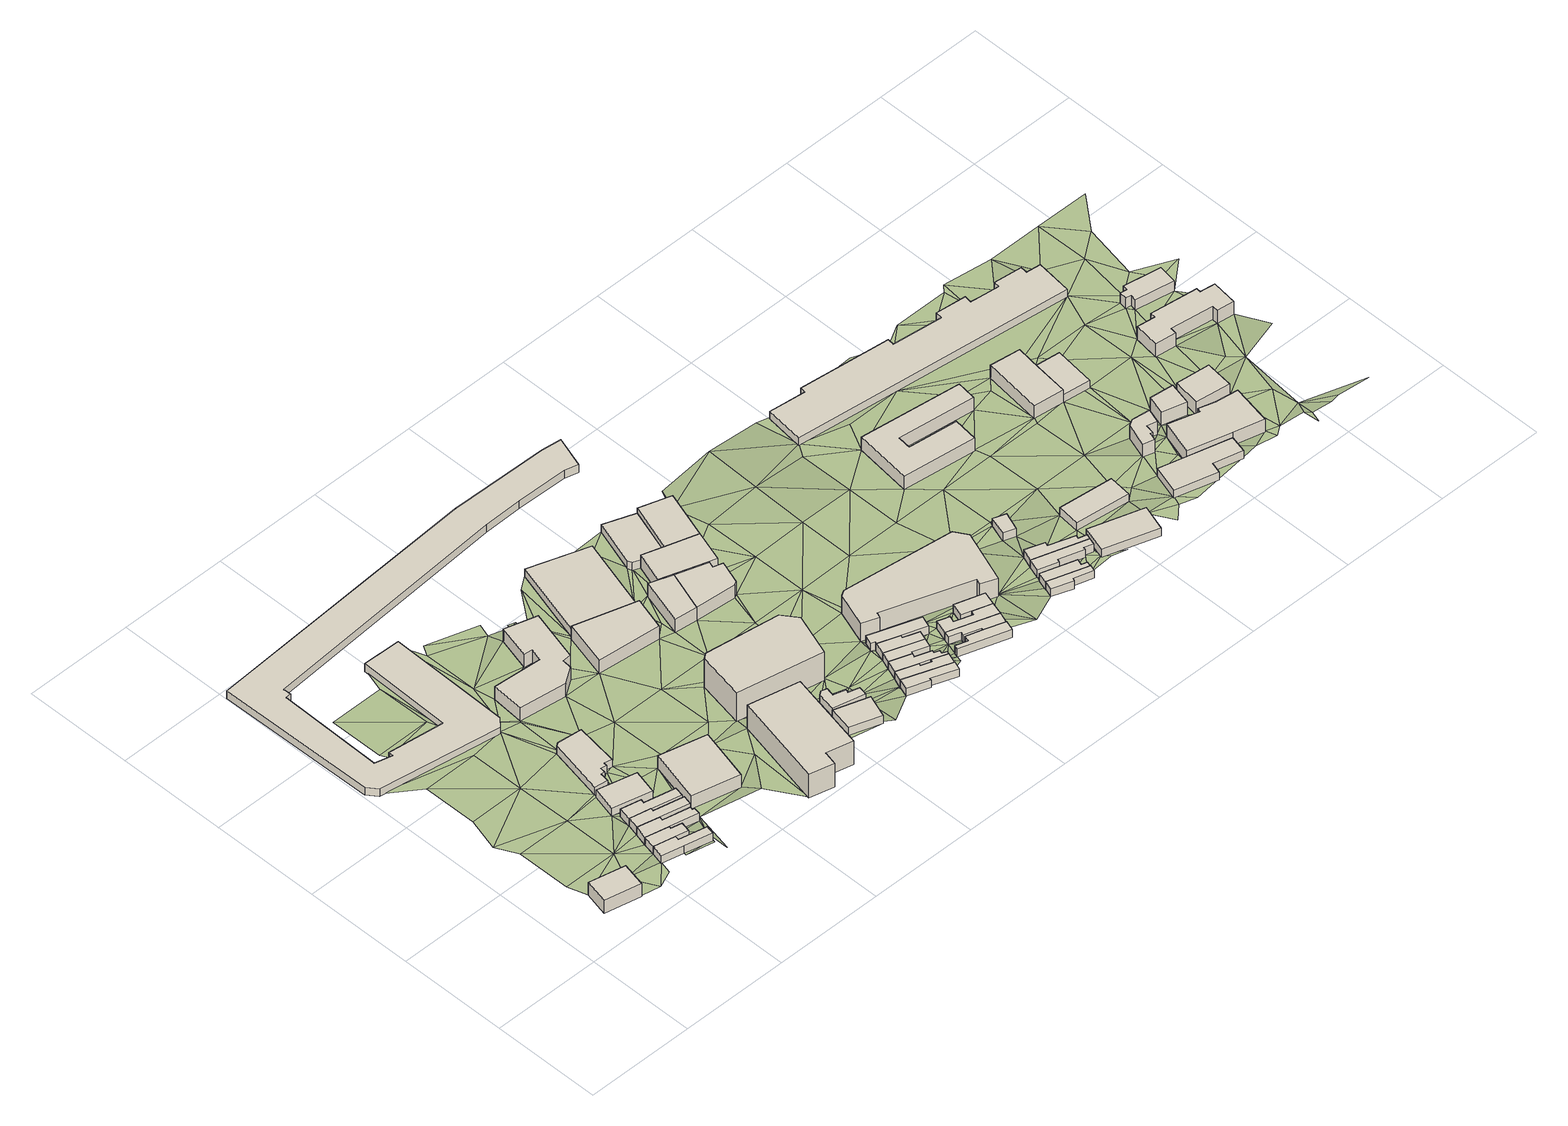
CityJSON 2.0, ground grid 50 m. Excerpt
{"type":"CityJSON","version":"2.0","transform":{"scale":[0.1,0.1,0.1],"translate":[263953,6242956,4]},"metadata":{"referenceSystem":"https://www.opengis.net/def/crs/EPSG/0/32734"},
"CityObjects":{
"building1":{"type":"Building","attributes":{"address":"16 Sussex Street Woodstock Cape Town","building":"yes","building:levels":2,"building_height":6.9,"plus_code":"4FRW3CFW+3MX","ground_height":6.9,"roof_height":13.8},"geometry":[{"type":"Solid","lod":"1","boundaries":[[[[0,1,2,3]],[[1,4,5,2]],[[4,6,7,5]],[[6,0,3,7]],[[3,2,5,7]],[[6,4,1,0]]]]}]},
"building2":{"type":"Building","attributes":{"address":"11 Sussex Street Woodstock Cape Town","building":"house","building:levels":1,"building_height":4.1,"plus_code":"4FRW3CFW+4RH","ground_height":6.93,"roof_height":11.03},"geometry":[{"type":"Solid","lod":"1","boundaries":[[[[8,9,10,11]],[[9,12,13,10]],[[12,14,15,13]],[[14,16,17,15]],[[16,18,19,17]],[[18,20,21,19]],[[20,8,11,21]],[[11,10,13,15,17,19,21]],[[20,18,16,14,12,9,8]]]]}]},
"building3":{"type":"Building","attributes":{"address":"13 Sussex Street Woodstock Cape Town","building":"house","building:levels":1,"building_height":4.1,"plus_code":"4FRW3CFW+3RW","ground_height":6.93,"roof_height":11.03},"geometry":[{"type":"Solid","lod":"1","boundaries":[[[[22,23,24,25]],[[23,26,27,24]],[[26,28,29,27]],[[28,30,31,29]],[[30,9,10,31]],[[9,8,11,10]],[[8,22,25,11]],[[25,24,27,29,31,10,11]],[[8,9,30,28,26,23,22]]]]}]},
"building4":{"type":"Building","attributes":{"address":"9 Sussex Street Woodstock Cape Town","building":"house","building:levels":1,"building_height":4.1,"plus_code":"4FRW3CFW+4RQ","ground_height":6.93,"roof_height":11.03},"geometry":[{"type":"Solid","lod":"1","boundaries":[[[[20,18,19,21]],[[18,32,33,19]],[[32,34,35,33]],[[34,36,37,35]],[[36,38,39,37]],[[38,40,41,39]],[[40,42,43,41]],[[42,44,45,43]],[[44,20,21,45]],[[21,19,33,35,37,39,41,43,45]],[[44,42,40,38,36,34,32,18,20]]]]}]},
"building5":{"type":"Building","attributes":{"address":"7 Sussex Street Woodstock Cape Town","building":"house","building:levels":1,"building_height":4.1,"plus_code":"4FRW3CFW+5V2","ground_height":6.93,"roof_height":11.03},"geometry":[{"type":"Solid","lod":"1","boundaries":[[[[44,42,43,45]],[[42,46,47,43]],[[46,48,49,47]],[[48,50,51,49]],[[50,52,53,51]],[[52,54,55,53]],[[54,44,45,55]],[[45,43,47,49,51,53,55]],[[54,52,50,48,46,42,44]]]]}]},
"building6":{"type":"Building","attributes":{"address":"5 Sussex Street Woodstock Cape Town","building":"house","building:levels":1,"building_height":4.1,"plus_code":"4FRW3CFW+5VC","ground_height":6.53,"roof_height":10.63},"geometry":[{"type":"Solid","lod":"1","boundaries":[[[[56,57,58,59]],[[57,60,61,58]],[[60,62,63,61]],[[62,64,65,63]],[[64,66,67,65]],[[66,68,69,67]],[[68,56,59,69]],[[59,58,61,63,65,67,69]],[[68,66,64,62,60,57,56]]]]}]},
"building7":{"type":"Building","attributes":{"address":"3 Sussex Street Woodstock Cape Town","building":"yes","building:levels":1,"building_height":4.1,"plus_code":"4FRW3CFW+6V7","ground_height":6.53,"roof_height":10.63},"geometry":[{"type":"Solid","lod":"1","boundaries":[[[[70,71,72,73]],[[71,74,75,72]],[[74,76,77,75]],[[76,70,73,77]],[[73,72,75,77]],[[76,74,71,70]]]]}]},
"building8":{"type":"Building","attributes":{"address":"Woodstock","building":"yes","building:levels":1,"building_height":4.1,"plus_code":"4FRW3CFW+8V5","ground_height":6.09,"roof_height":10.19},"geometry":[{"type":"Solid","lod":"1","boundaries":[[[[78,79,80,81]],[[79,82,83,80]],[[82,84,85,83]],[[84,86,87,85]],[[86,88,89,87]],[[88,90,91,89]],[[90,92,93,91]],[[92,94,95,93]],[[94,96,97,95]],[[96,98,99,97]],[[98,78,81,99]],[[81,80,83,85,87,89,91,93,95,97,99]],[[98,96,94,92,90,88,86,84,82,79,78]]]]}]},
"building9":{"type":"Building","attributes":{"address":"10 Frere Street Woodstock Cape Town","building":"commercial","building:levels":2,"building_height":6.9,"plus_code":"4FRW3CFW+5XH","ground_height":6.54,"roof_height":13.44},"geometry":[{"type":"Solid","lod":"1","boundaries":[[[[100,101,102,103]],[[101,104,105,102]],[[104,106,107,105]],[[106,100,103,107]],[[103,102,105,107]],[[106,104,101,100]]]]}]},
"building10":{"type":"Building","attributes":{"building":"retail","building:levels":2,"building_height":6.9,"plus_code":"4FRW3CFX+F2M","ground_height":5.8,"roof_height":12.7},"geometry":[{"type":"Solid","lod":"1","boundaries":[[[[108,109,110,111]],[[109,112,113,110]],[[112,114,115,113]],[[114,116,117,115]],[[116,118,119,117]],[[118,120,121,119]],[[120,122,123,121]],[[122,124,125,123]],[[124,126,127,125]],[[126,128,129,127]],[[128,108,111,129]],[[111,110,113,115,117,119,121,123,125,127,129]],[[128,126,124,122,120,118,116,114,112,109,108]]]]}]},
"building11":{"type":"Building","attributes":{"building":"warehouse","building:levels":1,"building_height":4.1,"plus_code":"4FRW3CFW+HRG","ground_height":4.12,"roof_height":8.22},"geometry":[{"type":"Solid","lod":"1","boundaries":[[[[130,131,132,133]],[[131,134,135,132]],[[134,136,137,135]],[[136,138,139,137]],[[138,140,141,139]],[[140,142,143,141]],[[142,144,145,143]],[[144,146,147,145]],[[146,148,149,147]],[[148,150,151,149]],[[150,152,153,151]],[[152,154,155,153]],[[154,156,157,155]],[[156,158,159,157]],[[158,160,161,159]],[[160,162,163,161]],[[162,164,165,163]],[[164,166,167,165]],[[166,168,169,167]],[[168,170,171,169]],[[170,130,133,171]],[[133,132,135,137,139,141,143,145,147,149,151,153,155,157,159,161,163,165,167,169,171]],[[170,168,166,164,162,160,158,156,154,152,150,148,146,144,142,140,138,136,134,131,130]]]]}]},
"building12":{"type":"Building","attributes":{"address":"3 Frere Street Woodstock Cape Town","building":"commercial","building:levels":4,"building_height":12.5,"plus_code":"4FRW3CFX+452","ground_height":7.02,"roof_height":19.52},"geometry":[{"type":"Solid","lod":"1","boundaries":[[[[172,173,174,175]],[[173,176,177,174]],[[176,178,179,177]],[[178,180,181,179]],[[180,182,183,181]],[[182,172,175,183]],[[175,174,177,179,181,183]],[[182,180,178,176,173,172]]]]}]},
"building13":{"type":"Building","attributes":{"address":"Woodstock","building":"retail","building:levels":2,"building_height":6.9,"plus_code":"4FRW3CFX+C4M","ground_height":5.91,"roof_height":12.81},"geometry":[{"type":"Solid","lod":"1","boundaries":[[[[184,185,186,187]],[[185,188,189,186]],[[188,190,191,189]],[[190,184,187,191]],[[187,186,189,191]],[[190,188,185,184]]]]}]},
"building14":{"type":"Building","attributes":{"address":"Church Street Woodstock Cape Town","building":"yes","building:levels":1,"building_height":4.1,"plus_code":"4FRW3CFX+37R","ground_height":7.12,"roof_height":11.22},"geometry":[{"type":"Solid","lod":"1","boundaries":[[[[192,193,194,195]],[[193,196,197,194]],[[196,198,199,197]],[[198,192,195,199]],[[195,194,197,199]],[[198,196,193,192]]]]}]},
"building15":{"type":"Building","attributes":{"address":"108 Albert Road Woodstock Cape Town","building":"commercial","building:levels":5,"building_height":15.3,"plus_code":"4FRW3CFX+66M","ground_height":6.08,"roof_height":21.38},"geometry":[{"type":"Solid","lod":"1","boundaries":[[[[200,201,202,203]],[[201,204,205,202]],[[204,206,207,205]],[[206,208,209,207]],[[208,210,211,209]],[[210,200,203,211]],[[203,202,205,207,209,211]],[[210,208,206,204,201,200]]]]}]},
"building16":{"type":"Building","attributes":{"address":"Church Street Woodstock Cape Town","building":"yes","building:levels":1,"building_height":4.1,"plus_code":"4FRW3CFX+47J","ground_height":7.12,"roof_height":11.22},"geometry":[{"type":"Solid","lod":"1","boundaries":[[[[212,213,214,215]],[[213,216,217,214]],[[216,218,219,217]],[[218,220,221,219]],[[220,222,223,221]],[[222,224,225,223]],[[224,226,227,225]],[[226,228,229,227]],[[228,212,215,229]],[[215,214,217,219,221,223,225,227,229]],[[228,226,224,222,220,218,216,213,212]]]]}]},
"building17":{"type":"Building","attributes":{"address":"5 Fareham Street Woodstock Cape Town","building":"industrial","building:levels":1,"building_height":4.1,"plus_code":"4FRW3CFX+G5J","ground_height":5.54,"roof_height":9.64},"geometry":[{"type":"Solid","lod":"1","boundaries":[[[[230,231,232,233]],[[231,234,235,232]],[[234,236,237,235]],[[236,238,239,237]],[[238,240,241,239]],[[240,230,233,241]],[[233,232,235,237,239,241]],[[240,238,236,234,231,230]]]]}]},
"building18":{"type":"Building","attributes":{"address":"139 Albert Road Woodstock Cape Town","building":"yes","building:levels":2,"building_height":6.9,"plus_code":"4FRW3CFX+C6H","ground_height":5.9,"roof_height":12.8},"geometry":[{"type":"Solid","lod":"1","boundaries":[[[[242,243,244,245]],[[243,246,247,244]],[[246,248,249,247]],[[248,242,245,249]],[[245,244,247,249]],[[248,246,243,242]]]]}]},
"building19":{"type":"Building","attributes":{"address":"11 Church Street Woodstock Cape Town","building":"house","building:levels":1,"building_height":4.1,"plus_code":"4FRW3CFX+399","ground_height":7.96,"roof_height":12.06},"geometry":[{"type":"Solid","lod":"1","boundaries":[[[[250,251,252,253]],[[251,254,255,252]],[[254,256,257,255]],[[256,258,259,257]],[[258,260,261,259]],[[260,250,253,261]],[[253,252,255,257,259,261]],[[260,258,256,254,251,250]]]]}]},
"building20":{"type":"Building","attributes":{"address":"Battery Centre Woodstock 141 Albert Road Woodstock Cape Town","building":"retail","building:levels":2,"building_height":6.9,"plus_code":"4FRW3CFX+C75","ground_height":5.9,"roof_height":12.8},"geometry":[{"type":"Solid","lod":"1","boundaries":[[[[242,262,263,245]],[[262,264,265,263]],[[264,266,267,265]],[[266,268,269,267]],[[268,270,271,269]],[[270,243,244,271]],[[243,242,245,244]],[[245,263,265,267,269,271,244]],[[243,270,268,266,264,262,242]]]]}]},
"building21":{"type":"Building","attributes":{"address":"9 Church Street Woodstock Cape Town","building":"house","building:levels":1,"building_height":4.1,"plus_code":"4FRW3CFX+3CM","ground_height":7.54,"roof_height":11.64},"geometry":[{"type":"Solid","lod":"1","boundaries":[[[[272,273,274,275]],[[273,276,277,274]],[[276,278,279,277]],[[278,280,281,279]],[[280,282,283,281]],[[282,284,285,283]],[[284,286,287,285]],[[286,272,275,287]],[[275,274,277,279,281,283,285,287]],[[286,284,282,280,278,276,273,272]]]]}]},
"building22":{"type":"Building","attributes":{"address":"7 Church Street Woodstock Cape Town","building":"house","building:levels":1,"building_height":4.1,"plus_code":"4FRW3CFX+4C2","ground_height":7.54,"roof_height":11.64},"geometry":[{"type":"Solid","lod":"1","boundaries":[[[[288,272,275,289]],[[272,286,287,275]],[[286,280,281,287]],[[280,278,279,281]],[[278,290,291,279]],[[290,292,293,291]],[[292,294,295,293]],[[294,296,297,295]],[[296,298,299,297]],[[298,300,301,299]],[[300,302,303,301]],[[302,288,289,303]],[[289,275,287,281,279,291,293,295,297,299,301,303]],[[302,300,298,296,294,292,290,278,280,286,272,288]]]]}]},
"building23":{"type":"Building","attributes":{"address":"5 Church Street Woodstock Cape Town","building":"house","building:levels":1,"building_height":4.1,"plus_code":"4FRW3CFX+4CF","ground_height":7.54,"roof_height":11.64},"geometry":[{"type":"Solid","lod":"1","boundaries":[[[[304,288,289,305]],[[288,302,303,289]],[[302,306,307,303]],[[306,308,309,307]],[[308,310,311,309]],[[310,304,305,311]],[[305,289,303,307,309,311]],[[310,308,306,302,288,304]]]]}]},
"building24":{"type":"Building","attributes":{"address":"38 Lower Church Street Woodstock Cape Town","building":"retail","building:levels":2,"building_height":6.9,"plus_code":"4FRW3CFX+F8F","ground_height":5.53,"roof_height":12.43},"geometry":[{"type":"Solid","lod":"1","boundaries":[[[[312,313,314,315]],[[313,316,317,314]],[[316,318,319,317]],[[318,320,321,319]],[[320,312,315,321]],[[315,314,317,319,321]],[[320,318,316,313,312]]]]}]},
"building25":{"type":"Building","attributes":{"address":"3 Church Street Woodstock Cape Town","building":"house","building:levels":1,"building_height":4.1,"plus_code":"4FRW3CFX+4CV","ground_height":7.54,"roof_height":11.64},"geometry":[{"type":"Solid","lod":"1","boundaries":[[[[322,304,305,323]],[[304,310,311,305]],[[310,324,325,311]],[[324,326,327,325]],[[326,328,329,327]],[[328,322,323,329]],[[323,305,311,325,327,329]],[[328,326,324,310,304,322]]]]}]},
"building26":{"type":"Building","attributes":{"address":"8 Fareham Street Woodstock Cape Town","building":"yes","building:levels":1,"building_height":4.1,"plus_code":"4FRW3CFX+G8R","ground_height":5.48,"roof_height":9.58},"geometry":[{"type":"Solid","lod":"1","boundaries":[[[[330,331,332,333]],[[331,334,335,332]],[[334,336,337,335]],[[336,316,338,337]],[[316,313,339,338]],[[313,330,333,339]],[[333,332,335,337,338,339]],[[313,316,336,334,331,330]]]]}]},
"building27":{"type":"Building","attributes":{"address":"1 Church Street Woodstock Cape Town","building":"house","building:levels":1,"building_height":4.1,"plus_code":"4FRW3CFX+5C5","ground_height":7.54,"roof_height":11.64},"geometry":[{"type":"Solid","lod":"1","boundaries":[[[[322,328,329,323]],[[328,340,341,329]],[[340,342,343,341]],[[342,344,345,343]],[[344,346,347,345]],[[346,348,349,347]],[[348,322,323,349]],[[323,329,341,343,345,347,349]],[[348,346,344,342,340,328,322]]]]}]},
"building28":{"type":"Building","attributes":{"address":"32 Lower Church Street Woodstock Cape Town","building":"retail","building:levels":2,"building_height":6.9,"plus_code":"4FRW3CFX+G9C","ground_height":5.38,"roof_height":12.28},"geometry":[{"type":"Solid","lod":"1","boundaries":[[[[350,351,352,353]],[[351,354,355,352]],[[354,356,357,355]],[[356,350,353,357]],[[353,352,355,357]],[[356,354,351,350]]]]}]},
"building29":{"type":"Building","attributes":{"address":"16 Cavendish Square Woodstock Cape Town","building":"house","building:levels":1,"building_height":4.1,"plus_code":"4FRW3CFX+3G7","ground_height":8.45,"roof_height":12.55},"geometry":[{"type":"Solid","lod":"1","boundaries":[[[[358,359,360,361]],[[359,362,363,360]],[[362,364,365,363]],[[364,366,367,365]],[[366,368,369,367]],[[368,370,371,369]],[[370,358,361,371]],[[361,360,363,365,367,369,371]],[[370,368,366,364,362,359,358]]]]}]},
"building30":{"type":"Building","attributes":{"address":"14 Cavendish Square Woodstock Cape Town","building":"house","building:levels":1,"building_height":4.1,"plus_code":"4FRW3CFX+3GQ","ground_height":7.78,"roof_height":11.88},"geometry":[{"type":"Solid","lod":"1","boundaries":[[[[372,373,374,375]],[[373,376,377,374]],[[376,378,379,377]],[[378,380,381,379]],[[380,382,383,381]],[[382,384,385,383]],[[384,386,387,385]],[[386,372,375,387]],[[375,374,377,379,381,383,385,387]],[[386,384,382,380,378,376,373,372]]]]}]},
"building31":{"type":"Building","attributes":{"address":"12 Cavendish Square Woodstock Cape Town","building":"house","building:levels":1,"building_height":4.1,"plus_code":"4FRW3CFX+4G3","ground_height":7.78,"roof_height":11.88},"geometry":[{"type":"Solid","lod":"1","boundaries":[[[[373,388,389,374]],[[388,390,391,389]],[[390,392,393,391]],[[392,394,395,393]],[[394,396,397,395]],[[396,398,399,397]],[[398,376,377,399]],[[376,373,374,377]],[[374,389,391,393,395,397,399,377]],[[376,398,396,394,392,390,388,373]]]]}]},
"building32":{"type":"Building","attributes":{"address":"Cape Town Forensics Chemist Laboratory 120 Albert Road Woodstock Cape Town","building":"laboratory","building:levels":3,"operator":"National Health Laboratory Service","building_height":9.7,"plus_code":"4FRW3CFX+5GQ","ground_height":6.88,"roof_height":16.58},"geometry":[{"type":"Solid","lod":"1","boundaries":[[[[400,401,402,403]],[[401,404,405,402]],[[404,406,407,405]],[[406,408,409,407]],[[408,410,411,409]],[[410,412,413,411]],[[412,414,415,413]],[[414,416,417,415]],[[416,418,419,417]],[[418,400,403,419]],[[403,402,405,407,409,411,413,415,417,419]],[[418,416,414,412,410,408,406,404,401,400]]]]}]},
"building33":{"type":"Building","attributes":{"address":"10 Cavendish Square Woodstock Cape Town","building":"house","building:levels":1,"building_height":4.1,"plus_code":"4FRW3CFX+4HF","ground_height":7.78,"roof_height":11.88},"geometry":[{"type":"Solid","lod":"1","boundaries":[[[[388,420,421,389]],[[420,422,423,421]],[[422,424,425,423]],[[424,390,391,425]],[[390,388,389,391]],[[389,421,423,425,391]],[[390,424,422,420,388]]]]}]},
"building34":{"type":"Building","attributes":{"address":"9 Cavendish Square Woodstock Cape Town","building":"house","building:levels":1,"building_height":4.1,"plus_code":"4FRW3CFX+3P3","ground_height":8.78,"roof_height":12.88},"geometry":[{"type":"Solid","lod":"1","boundaries":[[[[426,427,428,429]],[[427,430,431,428]],[[430,432,433,431]],[[432,434,435,433]],[[434,436,437,435]],[[436,426,429,437]],[[429,428,431,433,435,437]],[[436,434,432,430,427,426]]]]}]},
"building35":{"type":"Building","attributes":{"address":"7 Cavendish Square Woodstock Cape Town","building":"house","building:levels":1,"building_height":4.1,"plus_code":"4FRW3CFX+3PG","ground_height":8.17,"roof_height":12.27},"geometry":[{"type":"Solid","lod":"1","boundaries":[[[[438,439,440,441]],[[439,442,443,440]],[[442,444,445,443]],[[444,446,447,445]],[[446,448,449,447]],[[448,438,441,449]],[[441,440,443,445,447,449]],[[448,446,444,442,439,438]]]]}]},
"building36":{"type":"Building","attributes":{"address":"5 Cavendish Square Woodstock Cape Town","building":"house","building:levels":1,"building_height":4.1,"plus_code":"4FRW3CFX+4P7","ground_height":8.17,"roof_height":12.27},"geometry":[{"type":"Solid","lod":"1","boundaries":[[[[450,451,452,453]],[[451,454,455,452]],[[454,456,457,455]],[[456,458,459,457]],[[458,460,461,459]],[[460,462,463,461]],[[462,464,465,463]],[[464,450,453,465]],[[453,452,455,457,459,461,463,465]],[[464,462,460,458,456,454,451,450]]]]}]},
"building37":{"type":"Building","attributes":{"address":"3 Cavendish Square Woodstock Cape Town","building":"house","building:levels":1,"building_height":4.1,"plus_code":"4FRW3CFX+4Q6","ground_height":8.17,"roof_height":12.27},"geometry":[{"type":"Solid","lod":"1","boundaries":[[[[464,466,467,465]],[[466,468,469,467]],[[468,470,471,469]],[[470,472,473,471]],[[472,474,475,473]],[[474,476,477,475]],[[476,450,453,477]],[[450,464,465,453]],[[465,467,469,471,473,475,477,453]],[[450,476,474,472,470,468,466,464]]]]}]},
"building38":{"type":"Building","attributes":{"building":"retail","building:levels":1,"amenity":"car_wash","building_height":4.1,"plus_code":"4FRW3CFX+5PX","ground_height":7.29,"roof_height":11.39},"geometry":[{"type":"Solid","lod":"1","boundaries":[[[[478,479,480,481]],[[479,482,483,480]],[[482,484,485,483]],[[484,478,481,485]],[[481,480,483,485]],[[484,482,479,478]]]]}]},
"building39":{"type":"Building","attributes":{"address":"4 Plein Street Woodstock Cape Town","building":"industrial","building:levels":1,"building_height":4.1,"plus_code":"4FRW3CFX+3VC","ground_height":8.28,"roof_height":12.38},"geometry":[{"type":"Solid","lod":"1","boundaries":[[[[486,487,488,489]],[[487,490,491,488]],[[490,492,493,491]],[[492,486,489,493]],[[489,488,491,493]],[[492,490,487,486]]]]}]},
"building40":{"type":"Building","attributes":{"address":"Bonjour 130 Albert Road Woodstock 7925 Cape Town","building":"retail","building:levels":1,"building_height":4.1,"plus_code":"4FRW3CFX+4VM","ground_height":8.28,"roof_height":12.38},"geometry":[{"type":"Solid","lod":"1","boundaries":[[[[494,495,496,497]],[[495,498,499,496]],[[498,500,501,499]],[[500,494,497,501]],[[497,496,499,501]],[[500,498,495,494]]]]}]},
"building41":{"type":"Building","attributes":{"address":"177 Albert Road Woodstock Cape Town","building":"industrial","building:levels":2,"building_height":6.9,"plus_code":"4FRW3CFX+9PW","ground_height":6.44,"roof_height":13.34},"geometry":[{"type":"Solid","lod":"1","boundaries":[[[[502,503,504,505]],[[503,506,507,504]],[[506,508,509,507]],[[508,510,511,509]],[[510,512,513,511]],[[512,514,515,513]],[[514,516,517,515]],[[516,502,505,517]],[[505,504,507,509,511,513,515,517]],[[516,514,512,510,508,506,503,502]]]]}]},
"building42":{"type":"Building","attributes":{"address":"1 Plein Street Woodstock Cape Town","building":"garage","building:levels":1,"building_height":4.1,"plus_code":"4FRW3FF2+33J","ground_height":8.31,"roof_height":12.41},"geometry":[{"type":"Solid","lod":"1","boundaries":[[[[518,519,520,521]],[[519,522,523,520]],[[522,524,525,523]],[[524,526,527,525]],[[526,528,529,527]],[[528,530,531,529]],[[530,518,521,531]],[[521,520,523,525,527,529,531]],[[530,528,526,524,522,519,518]]]]}]},
"building43":{"type":"Building","attributes":{"building":"industrial","building:levels":1,"building_height":4.1,"plus_code":"4FRW3CFX+GW8","ground_height":5.61,"roof_height":9.71},"geometry":[{"type":"Solid","lod":"1","boundaries":[[[[532,533,534,535]],[[533,536,537,534]],[[536,538,539,537]],[[538,540,541,539]],[[540,542,543,541]],[[542,544,545,543]],[[544,546,547,545]],[[546,548,549,547]],[[548,550,551,549]],[[550,552,553,551]],[[552,554,555,553]],[[554,556,557,555]],[[556,558,559,557]],[[558,560,561,559]],[[560,562,563,561]],[[562,532,535,563]],[[535,534,537,539,541,543,545,547,549,551,553,555,557,559,561,563]],[[562,560,558,556,554,552,550,548,546,544,542,540,538,536,533,532]]]]}]},
"building44":{"type":"Building","attributes":{"address":"Albert Road Woodstock Cape Town","building":"retail","building:levels":2,"building_height":6.9,"plus_code":"4FRW3FF2+52G","ground_height":7.69,"roof_height":14.59},"geometry":[{"type":"Solid","lod":"1","boundaries":[[[[564,565,566,567]],[[565,568,569,566]],[[568,570,571,569]],[[570,572,573,571]],[[572,574,575,573]],[[574,576,577,575]],[[576,578,579,577]],[[578,580,581,579]],[[580,564,567,581]],[[567,566,569,571,573,575,577,579,581]],[[580,578,576,574,572,570,568,565,564]]]]}]},
"building45":{"type":"Building","attributes":{"address":"Albert Road Woodstock Cape Town","building":"industrial","building:levels":2,"building_height":6.9,"plus_code":"4FRW3CFX+9X5","ground_height":6.61,"roof_height":13.51},"geometry":[{"type":"Solid","lod":"1","boundaries":[[[[582,583,584,585]],[[583,586,587,584]],[[586,588,589,587]],[[588,590,591,589]],[[590,582,585,591]],[[585,584,587,589,591]],[[590,588,586,583,582]]]]}]},
"building46":{"type":"Building","attributes":{"address":"Albert Road Woodstock Cape Town","building":"industrial","building:levels":1,"building_height":4.1,"plus_code":"4FRW3FF2+83R","ground_height":6.63,"roof_height":10.73},"geometry":[{"type":"Solid","lod":"1","boundaries":[[[[582,592,593,594]],[[592,595,596,593]],[[595,583,597,596]],[[583,582,594,597]],[[594,593,596,597]],[[583,595,592,582]]]]}]},
"building47":{"type":"Building","attributes":{"address":"Albert Road Woodstock Cape Town","building":"retail","building:levels":2,"building_height":6.9,"plus_code":"4FRW3FF2+44G","ground_height":8.31,"roof_height":15.21},"geometry":[{"type":"Solid","lod":"1","boundaries":[[[[519,518,598,599]],[[518,600,601,598]],[[600,602,603,601]],[[602,604,605,603]],[[604,606,607,605]],[[606,608,609,607]],[[608,610,611,609]],[[610,519,599,611]],[[599,598,601,603,605,607,609,611]],[[610,608,606,604,602,600,518,519]]]]}]},
"building48":{"type":"Building","attributes":{"address":"Albert Road Woodstock Cape Town","building":"retail","building:levels":2,"building_height":6.9,"plus_code":"4FRW3FF2+54V","ground_height":7.69,"roof_height":14.59},"geometry":[{"type":"Solid","lod":"1","boundaries":[[[[612,613,614,615]],[[613,616,617,614]],[[616,618,619,617]],[[618,612,615,619]],[[615,614,617,619]],[[618,616,613,612]]]]}]},
"building49":{"type":"Building","attributes":{"address":"Albert Road Woodstock Cape Town","building":"retail","building:levels":2,"building_height":6.9,"plus_code":"4FRW3FF2+55P","ground_height":7.69,"roof_height":14.59},"geometry":[{"type":"Solid","lod":"1","boundaries":[[[[620,621,622,623]],[[621,624,625,622]],[[624,626,627,625]],[[626,620,623,627]],[[623,622,625,627]],[[626,624,621,620]]]]}]},
"building50":{"type":"Building","attributes":{"address":"Delos Antiques 181 Albert Road Woodstock Cape Town","building":"school","building:levels":2,"building:use":"retail","building_height":6.9,"plus_code":"4FRW3FF2+77W","ground_height":6.89,"roof_height":13.79},"geometry":[{"type":"Solid","lod":"1","boundaries":[[[[628,629,630,631]],[[629,632,633,630]],[[632,634,635,633]],[[634,636,637,635]],[[636,638,639,637]],[[638,640,641,639]],[[640,642,643,641]],[[642,644,645,643]],[[644,646,647,645]],[[646,648,649,647]],[[648,650,651,649]],[[650,628,631,651]],[[631,630,633,635,637,639,641,643,645,647,649,651]],[[650,648,646,644,642,640,638,636,634,632,629,628]]]]}]},
"building51":{"type":"Building","attributes":{"address":"Woodstock Cape Town","building":"church","building:levels":1.5,"building:use":"retail","building_height":5.5,"plus_code":"4FRW3FF2+979","ground_height":6.55,"roof_height":12.05},"geometry":[{"type":"Solid","lod":"1","boundaries":[[[[652,653,654,655]],[[653,656,657,654]],[[656,658,659,657]],[[658,660,661,659]],[[660,662,663,661]],[[662,664,665,663]],[[664,666,667,665]],[[666,652,655,667]],[[655,654,657,659,661,663,665,667]],[[666,664,662,660,658,656,653,652]]]]}]},
"terrain1":{"type":"TINRelief","geometry":[{"type":"CompositeSurface","lod":"1","boundaries":[[[668,669,1]],[[668,670,669]],[[1,0,668]],[[0,671,672]],[[673,670,674]],[[675,676,673]],[[0,672,677]],[[674,670,668]],[[0,8,668]],[[672,678,677]],[[0,677,8]],[[679,676,675]],[[675,673,674]],[[680,679,681]],[[8,20,668]],[[44,668,20]],[[674,668,71]],[[54,668,44]],[[71,668,54]],[[681,679,675]],[[682,683,684]],[[685,684,683]],[[681,686,680]],[[675,674,687]],[[674,71,70]],[[688,689,690]],[[9,691,692]],[[54,68,71]],[[674,70,687]],[[693,689,688]],[[18,16,14]],[[691,694,692]],[[71,68,695]],[[683,682,696]],[[694,14,692]],[[32,18,14]],[[681,675,686]],[[38,42,40]],[[675,687,82]],[[697,685,683]],[[695,698,71]],[[687,70,699]],[[694,32,14]],[[700,694,701]],[[50,702,52]],[[699,70,703]],[[698,695,704]],[[46,42,38]],[[82,686,675]],[[700,32,694]],[[703,70,76]],[[697,683,696]],[[699,703,705]],[[36,34,38]],[[32,700,34]],[[48,702,50]],[[699,705,706]],[[704,707,698]],[[46,38,34]],[[708,34,700]],[[34,708,46]],[[705,703,709]],[[708,48,46]],[[705,709,710]],[[76,709,703]],[[708,702,48]],[[711,697,696]],[[708,707,702]],[[686,82,79]],[[709,712,713]],[[712,709,76]],[[707,104,698]],[[76,698,104]],[[686,79,714]],[[707,708,104]],[[715,708,700]],[[714,716,686]],[[76,104,712]],[[714,109,716]],[[78,714,79]],[[716,109,108]],[[109,714,78]],[[700,717,715]],[[712,104,718]],[[108,719,716]],[[720,78,712]],[[716,719,721]],[[720,712,718]],[[78,722,109]],[[723,718,104]],[[719,724,721]],[[719,108,725]],[[720,722,78]],[[726,715,717]],[[717,727,726]],[[726,723,715]],[[728,724,719]],[[725,108,729]],[[720,718,730]],[[730,718,723]],[[724,728,731]],[[725,732,719]],[[720,188,722]],[[732,728,719]],[[182,726,727]],[[725,729,733]],[[726,182,723]],[[734,722,188]],[[720,730,735]],[[731,728,736]],[[734,737,738]],[[739,730,723]],[[720,735,188]],[[723,182,739]],[[734,188,737]],[[732,740,728]],[[185,737,188]],[[740,732,741]],[[739,204,730]],[[735,730,204]],[[742,741,732]],[[742,737,185]],[[743,744,740]],[[740,741,743]],[[745,739,182]],[[746,745,747]],[[742,748,741]],[[735,190,188]],[[735,204,201]],[[742,185,749]],[[750,751,746]],[[196,746,751]],[[201,752,735]],[[748,742,753]],[[745,746,196]],[[749,753,742]],[[749,185,754]],[[755,751,750]],[[735,752,190]],[[756,739,745]],[[196,228,745]],[[755,757,751]],[[228,226,745]],[[753,749,758]],[[759,745,226]],[[228,196,760]],[[184,754,185]],[[756,745,759]],[[190,752,248]],[[760,196,761]],[[201,762,752]],[[763,764,765]],[[757,766,761]],[[756,759,765]],[[767,190,248]],[[768,769,754]],[[184,190,767]],[[764,770,765]],[[771,772,764]],[[754,184,768]],[[248,752,242]],[[770,756,765]],[[764,772,770]],[[251,761,766]],[[773,767,248]],[[761,774,760]],[[773,184,767]],[[774,772,760]],[[768,184,773]],[[752,775,242]],[[774,761,251]],[[762,775,752]],[[770,772,288]],[[272,772,774]],[[756,770,346]],[[768,773,776]],[[772,272,288]],[[288,304,770]],[[777,768,776]],[[777,230,768]],[[243,778,773]],[[400,779,756]],[[773,778,776]],[[346,770,304]],[[775,262,242]],[[346,400,756]],[[776,778,780]],[[779,781,762]],[[230,331,782]],[[243,783,778]],[[322,346,304]],[[262,775,264]],[[762,781,775]],[[286,784,785]],[[322,348,346]],[[331,230,777]],[[286,785,786]],[[400,346,344]],[[779,400,418]],[[302,300,298]],[[775,781,264]],[[270,783,243]],[[787,400,344]],[[308,306,302]],[[298,308,302]],[[781,779,418]],[[266,270,268]],[[788,298,296]],[[789,790,791]],[[298,788,308]],[[788,792,793]],[[266,783,270]],[[370,793,791]],[[324,328,326]],[[791,790,370]],[[787,344,794]],[[308,788,378]],[[370,368,793]],[[793,378,788]],[[308,378,310]],[[264,795,266]],[[793,368,378]],[[794,404,787]],[[796,328,324]],[[324,310,796]],[[331,330,797]],[[264,781,795]],[[781,418,416]],[[783,266,795]],[[378,376,310]],[[796,310,376]],[[364,378,368]],[[368,366,364]],[[312,783,795]],[[364,798,378]],[[378,798,380]],[[376,398,796]],[[794,796,398]],[[799,798,364]],[[797,330,800]],[[398,801,794]],[[364,362,799]],[[802,781,416]],[[801,398,396]],[[795,803,312]],[[404,794,804]],[[396,394,424]],[[794,801,422]],[[803,351,312]],[[392,424,394]],[[422,801,396]],[[800,330,351]],[[424,422,396]],[[795,781,805]],[[424,392,390]],[[804,794,422]],[[803,795,805]],[[806,800,351]],[[781,802,805]],[[807,808,809]],[[810,802,416]],[[811,812,422]],[[351,803,813]],[[422,812,804]],[[809,808,814]],[[814,808,815]],[[814,815,811]],[[806,351,816]],[[813,803,805]],[[811,815,812]],[[808,430,815]],[[816,351,813]],[[805,802,817]],[[818,815,430]],[[819,802,810]],[[815,818,448]],[[448,451,815]],[[813,805,817]],[[802,819,817]],[[815,451,450]],[[815,476,820]],[[815,450,476]],[[451,448,454]],[[813,821,816]],[[822,813,817]],[[820,478,810]],[[454,448,823]],[[479,820,476]],[[824,819,810]],[[456,454,823]],[[813,822,821]],[[825,817,819]],[[820,479,478]],[[826,810,478]],[[482,479,476]],[[823,827,828]],[[476,474,482]],[[829,456,823]],[[826,824,810]],[[829,823,828]],[[821,830,816]],[[828,831,832]],[[819,824,825]],[[474,472,833]],[[829,828,832]],[[822,817,516]],[[832,831,834]],[[478,484,826]],[[516,817,825]],[[835,829,836]],[[832,836,829]],[[474,494,482]],[[821,822,516]],[[474,833,495]],[[832,837,836]],[[833,838,839]],[[484,482,494]],[[832,834,840]],[[830,821,841]],[[837,832,487]],[[474,495,494]],[[487,833,839]],[[487,839,837]],[[487,495,833]],[[826,484,842]],[[826,842,824]],[[516,843,821]],[[824,844,825]],[[484,494,842]],[[845,495,487]],[[842,846,824]],[[841,560,558]],[[508,847,510]],[[824,846,844]],[[848,821,843]],[[849,845,487]],[[850,842,494]],[[848,843,516]],[[842,851,846]],[[847,852,510]],[[853,849,854]],[[845,849,855]],[[842,850,851]],[[516,856,848]],[[845,857,850]],[[855,849,853]],[[847,844,852]],[[857,845,855]],[[846,858,844]],[[855,853,859]],[[846,851,860]],[[857,855,861]],[[862,850,857]],[[844,858,852]],[[846,860,858]],[[862,851,850]],[[558,863,864]],[[861,862,857]],[[865,855,859]],[[856,852,866]],[[848,856,588]],[[821,848,867]],[[852,858,866]],[[568,851,862]],[[868,862,861]],[[860,851,869]],[[861,870,871]],[[861,871,868]],[[858,860,869]],[[872,851,568]],[[866,588,856]],[[588,866,858]],[[869,851,872]],[[868,873,874]],[[588,586,848]],[[870,875,871]],[[868,871,875]],[[875,873,868]],[[865,876,877]],[[580,578,873]],[[568,565,872]],[[878,863,879]],[[873,875,580]],[[565,564,872]],[[875,618,580]],[[880,869,872]],[[564,580,618]],[[881,878,879]],[[616,872,564]],[[880,882,869]],[[606,618,875]],[[618,616,564]],[[882,880,872]],[[882,872,616]],[[883,518,876]],[[875,608,606]],[[884,586,583]],[[618,606,612]],[[586,867,848]],[[878,881,885]],[[518,883,886]],[[884,583,595]],[[887,612,606]],[[606,604,887]],[[878,885,888]],[[886,883,889]],[[887,621,612]],[[616,890,882]],[[612,621,613]],[[595,882,890]],[[616,613,890]],[[889,891,886]],[[613,621,892]],[[604,893,887]],[[884,595,894]],[[895,888,885]],[[602,886,891]],[[884,867,586]],[[892,890,613]],[[604,602,893]],[[621,620,892]],[[890,894,595]],[[896,888,895]],[[890,892,897]],[[898,899,895]],[[900,602,891]],[[892,620,897]],[[901,891,902]],[[602,900,893]],[[895,899,896]],[[867,884,894]],[[898,903,899]],[[901,900,891]],[[902,904,905]],[[906,890,897]],[[905,901,902]],[[906,894,890]],[[629,897,620]],[[620,893,907]],[[901,905,908]],[[907,893,900]],[[909,896,899]],[[629,620,910]],[[900,901,907]],[[906,660,894]],[[908,911,901]],[[620,907,910]],[[906,648,646]],[[658,867,894]],[[909,899,912]],[[664,906,646]],[[894,660,658]],[[660,906,664]],[[913,901,911]],[[632,629,636]],[[629,910,636]],[[914,915,912]],[[909,912,915]],[[636,910,907]],[[867,658,653]],[[660,664,662]],[[656,653,658]],[[636,634,632]],[[666,664,646]],[[867,916,915]],[[916,867,653]],[[917,636,907]],[[918,909,915]],[[646,919,666]],[[907,920,917]],[[921,916,653]],[[916,918,915]],[[652,921,653]],[[922,923,919]],[[919,923,666]],[[924,916,921]],[[924,918,916]],[[666,925,652]],[[921,652,925]],[[926,918,924]]]}]}
},
"vertices":[
[379,211,29],[216,247,29],[216,247,98],[379,211,98],[191,136,29],[191,136,98],[354,100,29],[354,100,98],
[544,230,29],[641,209,29],[641,209,70],[544,230,70],[698,196,29],[698,196,70],[708,241,29],[708,241,70],[659,252,29],[659,252,70],[661,262,29],[661,262,70],[556,286,29],[556,286,70],
[530,172,29],[628,150,29],[628,150,70],[530,172,70],[753,122,29],[753,122,70],[762,162,29],[762,162,70],[637,190,29],[637,190,70],
[791,233,29],[791,233,70],[797,264,29],[797,264,70],[787,266,29],[787,266,70],[790,279,29],[790,279,70],[667,306,29],[667,306,70],[671,323,29],[671,323,70],[571,346,29],[571,346,70],
[803,293,29],[803,293,70],[813,335,29],[813,335,70],[677,365,29],[677,365,70],[680,379,29],[680,379,70],[585,399,29],[585,399,70],
[585,399,25],[680,379,25],[680,379,66],[585,399,66],[816,349,25],[816,349,66],[825,392,25],[825,392,66],[685,423,25],[685,423,66],[689,441,25],[689,441,66],[598,461,25],[598,461,66],
[605,597,25],[578,486,25],[578,486,66],[605,597,66],[753,444,25],[753,444,66],[780,554,25],[780,554,66],
[794,867,21],[682,879,21],[682,879,62],[794,867,62],[666,869,21],[666,869,62],[614,613,21],[614,613,62],[674,603,21],[674,603,62],[680,646,21],[680,646,62],[698,645,21],[698,645,62],[701,669,21],[701,669,62],[727,664,21],[727,664,62],[729,679,21],[729,679,62],[765,672,21],[765,672,62],
[1030,250,25],[1091,491,25],[1091,491,94],[1030,250,94],[879,543,25],[879,543,94],[818,302,25],[818,302,94],
[707,1240,18],[694,1091,18],[694,1091,87],[707,1240,87],[907,1063,18],[907,1063,87],[981,1112,18],[981,1112,87],[985,1156,18],[985,1156,87],[1024,1157,18],[1024,1157,87],[1087,1392,18],[1087,1392,87],[945,1435,18],[945,1435,87],[905,1283,18],[905,1283,87],[943,1278,18],[943,1278,87],[928,1223,18],[928,1223,87],
[1496,1907,1],[1730,1902,1],[1730,1902,42],[1496,1907,42],[1791,1887,1],[1791,1887,42],[1837,2028,1],[1837,2028,42],[1746,2039,1],[1746,2039,42],[1297,2047,1],[1297,2047,42],[5,1966,1],[5,1966,42],[13,1236,1],[13,1236,42],[47,1190,1],[47,1190,42],[600,1103,1],[600,1103,42],[635,1142,1],[635,1142,42],[648,1698,1],[648,1698,42],[475,1703,1],[475,1703,42],[462,1271,1],[462,1271,42],[209,1304,1],[209,1304,42],[207,1282,1],[207,1282,42],[129,1302,1],[129,1302,42],[139,1783,1],[139,1783,42],[164,1783,1],[164,1783,42],[163,1819,1],[163,1819,42],[1319,1903,1],[1319,1903,42],
[1168,28,30],[1280,2,30],[1280,2,155],[1168,28,155],[1294,64,30],[1294,64,155],[1414,35,30],[1414,35,155],[1494,403,30],[1494,403,155],[1264,454,30],[1264,454,155],
[1413,1181,19],[1135,1265,19],[1135,1265,88],[1413,1181,88],[1081,1060,19],[1081,1060,88],[1370,1032,19],[1370,1032,88],
[1646,112,31],[1684,217,31],[1684,217,72],[1646,112,72],[1530,268,31],[1530,268,72],[1507,160,31],[1507,160,72],
[1672,697,21],[1333,746,21],[1333,746,174],[1672,697,174],[1310,729,21],[1310,729,174],[1268,514,21],[1268,514,174],[1655,436,21],[1655,436,174],[1721,629,21],[1721,629,174],
[1680,239,31],[1688,280,31],[1688,280,72],[1680,239,72],[1639,294,31],[1639,294,72],[1643,309,31],[1643,309,72],[1589,325,31],[1589,325,72],[1597,363,31],[1597,363,72],[1572,371,31],[1572,371,72],[1554,358,31],[1554,358,72],[1536,275,31],[1536,275,72],
[1514,1535,15],[1248,1626,15],[1248,1626,56],[1514,1535,56],[1146,1273,15],[1146,1273,56],[1334,1219,15],[1334,1219,56],[1337,1231,15],[1337,1231,56],[1419,1209,15],[1419,1209,56],
[1540,1002,19],[1602,1187,19],[1602,1187,88],[1540,1002,88],[1499,1224,19],[1499,1224,88],[1438,1014,19],[1438,1014,88],
[1820,196,40],[1803,147,40],[1803,147,81],[1820,196,81],[1901,113,40],[1901,113,81],[1903,123,40],[1903,123,81],[2018,81,40],[2018,81,81],[2032,119,40],[2032,119,81],
[1726,988,19],[1726,988,88],[1743,997,19],[1743,997,88],[1778,1100,19],[1778,1100,88],[1735,1114,19],[1735,1114,88],[1744,1140,19],[1744,1140,88],
[1839,245,35],[1820,196,35],[1820,196,76],[1839,245,76],[2032,119,35],[2032,119,76],[2050,170,35],[2050,170,76],[1980,196,35],[1980,196,76],[1976,184,35],[1976,184,76],[1930,201,35],[1930,201,76],[1934,211,35],[1934,211,76],
[1859,300,35],[1859,300,76],[2054,183,35],[2054,183,76],[2033,191,35],[2033,191,76],[2038,206,35],[2038,206,76],[2015,214,35],[2015,214,76],[2018,225,35],[2018,225,76],[1947,250,35],[1947,250,76],[1953,266,35],[1953,266,76],
[1876,347,35],[1876,347,76],[1957,275,35],[1957,275,76],[2028,250,35],[2028,250,76],[2042,288,35],[2042,288,76],
[1828,1276,15],[1685,1321,15],[1685,1321,84],[1828,1276,84],[1590,1352,15],[1590,1352,84],[1544,1214,15],[1544,1214,84],[1783,1135,15],[1783,1135,84],
[1893,400,35],[1893,400,76],[2056,328,35],[2056,328,76],[1986,354,35],[1986,354,76],[1990,365,35],[1990,365,76],
[1756,1539,15],[1618,1591,15],[1618,1591,56],[1756,1539,56],[1552,1385,15],[1552,1385,56],[1558,1365,15],[1558,1365,56],[1590,1352,56],[1685,1321,56],
[2099,326,35],[2099,326,76],[2118,378,35],[2118,378,76],[1896,457,35],[1896,457,76],[1880,414,35],[1880,414,76],[1896,408,35],[1896,408,76],
[1828,1276,14],[1898,1493,14],[1898,1493,83],[1828,1276,83],[1756,1539,14],[1756,1539,83],[1685,1321,14],[1685,1321,83],
[2303,85,44],[2318,131,44],[2318,131,86],[2303,85,86],[2226,162,44],[2226,162,86],[2151,185,44],[2151,185,86],[2143,160,44],[2143,160,86],[2090,177,44],[2090,177,86],[2083,157,44],[2083,157,86],
[2318,131,38],[2338,184,38],[2338,184,79],[2318,131,79],[2116,259,38],[2116,259,79],[2108,232,38],[2108,232,79],[2161,215,38],[2161,215,79],[2156,200,38],[2156,200,79],[2230,175,38],[2230,175,79],[2226,162,38],[2226,162,79],
[2354,240,38],[2354,240,79],[2269,267,38],[2269,267,79],[2262,249,38],[2262,249,79],[2180,277,38],[2180,277,79],[2190,304,38],[2190,304,79],[2138,322,38],[2138,322,79],
[1893,481,29],[1966,453,29],[1966,453,126],[1893,481,126],[1975,476,29],[1975,476,126],[2367,341,29],[2367,341,126],[2358,314,29],[2358,314,126],[2429,287,29],[2429,287,126],[2516,527,29],[2516,527,126],[2480,586,29],[2480,586,126],[1971,651,29],[1971,651,126],[1947,637,29],[1947,637,126],
[2373,300,38],[2373,300,79],[2243,341,38],[2243,341,79],[2224,281,38],[2224,281,79],
[2750,117,48],[2570,176,48],[2570,176,89],[2750,117,89],[2555,134,48],[2555,134,89],[2647,101,48],[2647,101,89],[2654,115,48],[2654,115,89],[2740,89,48],[2740,89,89],
[2570,176,42],[2750,117,42],[2750,117,83],[2570,176,83],[2758,143,42],[2758,143,83],[2732,151,42],[2732,151,83],[2741,178,42],[2741,178,83],[2587,228,42],[2587,228,83],
[2613,302,42],[2595,246,42],[2595,246,83],[2613,302,83],[2683,217,42],[2683,217,83],[2687,231,42],[2687,231,83],[2799,195,42],[2799,195,83],[2802,207,42],[2802,207,83],[2842,194,42],[2842,194,83],[2852,225,42],[2852,225,83],
[2859,247,42],[2859,247,83],[2822,258,42],[2822,258,83],[2827,273,42],[2827,273,83],[2713,312,42],[2713,312,83],[2719,329,42],[2719,329,83],[2634,358,42],[2634,358,83],
[2674,566,33],[2645,483,33],[2645,483,74],[2674,566,74],[2699,464,33],[2699,464,74],[2729,546,33],[2729,546,74],
[3119,193,43],[2878,270,43],[2878,270,84],[3119,193,84],[2840,153,43],[2840,153,84],[3081,75,43],[3081,75,84],
[2886,421,43],[2875,318,43],[2875,318,84],[2886,421,84],[3123,290,43],[3123,290,84],[3134,394,43],[3134,394,84],
[2581,943,24],[2913,902,24],[2913,902,93],[2581,943,93],[2927,1014,24],[2927,1014,93],[2704,1042,24],[2704,1042,93],[2711,1101,24],[2711,1101,93],[3062,1057,24],[3062,1057,93],[3074,1147,24],[3074,1147,93],[2614,1206,24],[2614,1206,93],
[3610,227,43],[3418,278,43],[3418,278,84],[3610,227,84],[3293,311,43],[3293,311,84],[3255,184,43],[3255,184,84],[3445,132,43],[3445,132,84],[3460,182,43],[3460,182,84],[3591,148,43],[3591,148,84],
[2469,1394,16],[3742,1243,16],[3742,1243,57],[2469,1394,57],[3762,1408,16],[3762,1408,57],[3697,1416,16],[3697,1416,57],[3700,1448,16],[3700,1448,57],[3572,1463,16],[3572,1463,57],[3569,1436,16],[3569,1436,57],[3437,1452,16],[3437,1452,57],[3441,1486,16],[3441,1486,57],[3303,1502,16],[3303,1502,57],[3299,1470,16],[3299,1470,57],[3072,1497,16],[3072,1497,57],[3075,1528,16],[3075,1528,57],[2660,1577,16],[2660,1577,57],[2657,1551,16],[2657,1551,57],[2491,1571,16],[2491,1571,57],
[3475,535,37],[3394,546,37],[3394,546,106],[3475,535,106],[3364,529,37],[3364,529,106],[3330,424,37],[3330,424,106],[3379,411,37],[3379,411,106],[3391,446,37],[3391,446,106],[3401,443,37],[3401,443,106],[3409,483,37],[3409,483,106],[3454,471,37],[3454,471,106],
[3329,848,26],[3351,1034,26],[3351,1034,95],[3329,848,95],[3363,1116,26],[3363,1116,95],[3226,1134,26],[3226,1134,95],[3191,865,26],[3191,865,95],
[3455,833,26],[3455,833,67],[3329,848,67],[3478,1019,26],[3478,1019,67],[3351,1034,67],
[3610,227,112],[3418,278,112],[3746,191,43],[3746,191,112],[3782,373,43],[3782,373,112],[3680,387,43],[3680,387,112],[3606,410,43],[3606,410,112],[3603,392,43],[3603,392,112],[3465,433,43],[3465,433,112],
[3607,465,37],[3631,568,37],[3631,568,106],[3607,465,106],[3524,580,37],[3524,580,106],[3497,495,37],[3497,495,106],
[3803,549,37],[3650,566,37],[3650,566,106],[3803,549,106],[3631,442,37],[3631,442,106],[3788,422,37],[3788,422,106],
[3745,775,29],[3840,762,29],[3840,762,98],[3745,775,98],[3844,790,29],[3844,790,98],[4037,763,29],[4037,763,98],[4034,738,29],[4034,738,98],[4113,728,29],[4113,728,98],[4128,844,29],[4128,844,98],[4059,854,29],[4059,854,98],[4062,874,29],[4062,874,98],[3846,903,29],[3846,903,98],[3843,878,29],[3843,878,98],[3761,889,29],[3761,889,98],
[4058,1062,26],[3887,1092,26],[3887,1092,80],[4058,1062,80],[3883,1069,26],[3883,1069,80],[3854,1074,26],[3854,1074,80],[3848,1039,26],[3848,1039,80],[3873,1034,26],[3873,1034,80],[3868,1007,26],[3868,1007,80],[4043,976,26],[4043,976,80],
[440,335,29],[191,335,29],[191,585,25],[354,100,34],[440,85,34],[143,680,25],[440,585,25],[440,835,20],[191,835,19],[530,172,34],[517,117,34],[191,1085,16],[47,1190,15],[440,1085,18],[209,1304,15],[440,1335,18],[191,1335,15],[191,1585,12],[600,1103,18],[614,613,25],[624,135,35],[753,122,35],[628,150,35],[637,190,35],[698,196,35],[749,107,35],[762,162,35],[689,441,29],[462,1271,18],[440,1585,14],[753,444,29],[674,603,25],[806,246,29],[761,54,35],[816,349,29],[689,585,25],[685,423,29],[698,645,25],[680,646,25],[825,392,29],[818,302,29],[727,664,25],[701,669,25],[475,1703,14],[765,672,25],[729,679,25],[689,1085,18],[1030,250,29],[635,1142,18],[1073,187,36],[938,585,25],[689,1335,18],[938,835,20],[648,1698,15],[907,1063,19],[1091,491,26],[689,1585,15],[905,1283,20],[1187,335,30],[1168,28,36],[927,1500,15],[928,1223,20],[1187,585,26],[718,1633,15],[945,1435,20],[943,1278,20],[981,1112,19],[1187,835,21],[947,1560,15],[1024,1157,19],[985,1156,19],[1268,514,26],[1014,1472,15],[1045,1455,20],[1087,1392,19],[1052,1477,15],[1019,1487,15],[1494,403,31],[1436,85,38],[1414,35,38],[1082,1444,19],[1146,1273,19],[1502,137,38],[1507,160,38],[1436,835,21],[1187,1585,16],[1334,1219,20],[1628,108,40],[1655,436,33],[1646,112,40],[1248,1626,16],[1572,371,33],[1680,239,33],[1684,217,33],[1672,697,27],[1589,325,33],[1643,309,33],[1597,363,33],[1685,85,40],[1436,1085,19],[1419,1209,19],[1337,1231,20],[1685,335,33],[1639,294,33],[1688,280,33],[1499,1224,20],[1820,196,42],[1685,835,22],[1558,1365,20],[1552,1385,20],[1544,1214,20],[1721,629,27],[1590,1352,18],[1934,835,24],[1436,1585,15],[1783,1135,19],[1930,201,42],[1976,184,42],[1980,196,42],[1966,453,35],[2038,206,42],[2032,119,42],[2077,134,44],[2050,170,42],[2033,191,42],[2054,183,42],[2118,378,38],[1934,1085,21],[2099,326,38],[1702,1569,15],[2156,200,44],[2230,175,44],[1897,1502,14],[2183,335,38],[2183,835,27],[1934,1335,15],[2367,341,39],[2183,1085,28],[1934,1585,14],[2318,131,48],[2432,85,48],[2338,184,48],[2480,586,32],[2373,300,39],[2358,314,39],[2183,1335,40],[2354,240,39],[2429,287,39],[2183,1585,49],[2432,1085,25],[2570,176,51],[2432,835,28],[2516,527,32],[2469,1394,23],[2432,1335,23],[2741,178,51],[2681,835,28],[2581,943,28],[2681,585,33],[2732,151,51],[2758,143,51],[2799,195,51],[2432,1585,25],[2750,117,51],[2840,153,52],[2827,273,43],[2866,125,52],[2802,207,51],[2842,194,52],[2852,225,43],[2822,258,43],[2859,247,43],[2933,105,52],[2491,1571,25],[2930,585,36],[2681,1335,21],[2913,902,30],[3123,290,44],[2930,835,30],[2927,1014,26],[2930,1335,24],[3119,193,52],[3134,394,44],[3179,585,37],[3062,1057,26],[3239,140,52],[3179,85,52],[3255,184,52],[3074,1147,26],[3179,335,44],[3191,865,30],[3317,118,51],[3179,835,30],[3293,311,44],[3330,424,44],[3075,1528,17],[2930,1585,20],[3445,132,51],[3179,1085,26],[3742,1243,22],[3379,411,44],[3329,848,30],[3418,278,44],[3428,335,44],[3428,585,37],[3401,443,44],[3391,446,44],[3465,433,44],[3591,148,50],[3460,182,51],[3179,1585,17],[3072,1497,17],[3428,835,30],[3299,1470,17],[3455,833,30],[3664,157,50],[3428,1085,26],[3303,1502,17],[3746,191,50],[3631,442,43],[3428,1585,18],[3760,141,50],[3677,835,30],[3803,171,50],[3677,585,37],[3788,422,43],[3677,1085,25],[3441,1486,18],[3455,1614,18],[3745,775,30],[3437,1452,23],[3572,1463,17],[3926,335,44],[3944,213,44],[3920,159,50],[3569,1436,22],[3926,85,50],[3940,135,50],[3761,889,30],[3979,530,37],[4033,124,50],[3677,1585,17],[3926,585,37],[4075,132,51],[3700,1448,22],[4221,117,51],[3697,1416,22],[3762,1408,22],[3926,1335,23],[4113,728,30],[3926,1585,17],[4062,874,30],[4175,585,38],[3993,1166,26],[4059,854,30],[4128,844,30],[4046,1423,23],[4175,1085,26],[4175,1585,15]
]}
